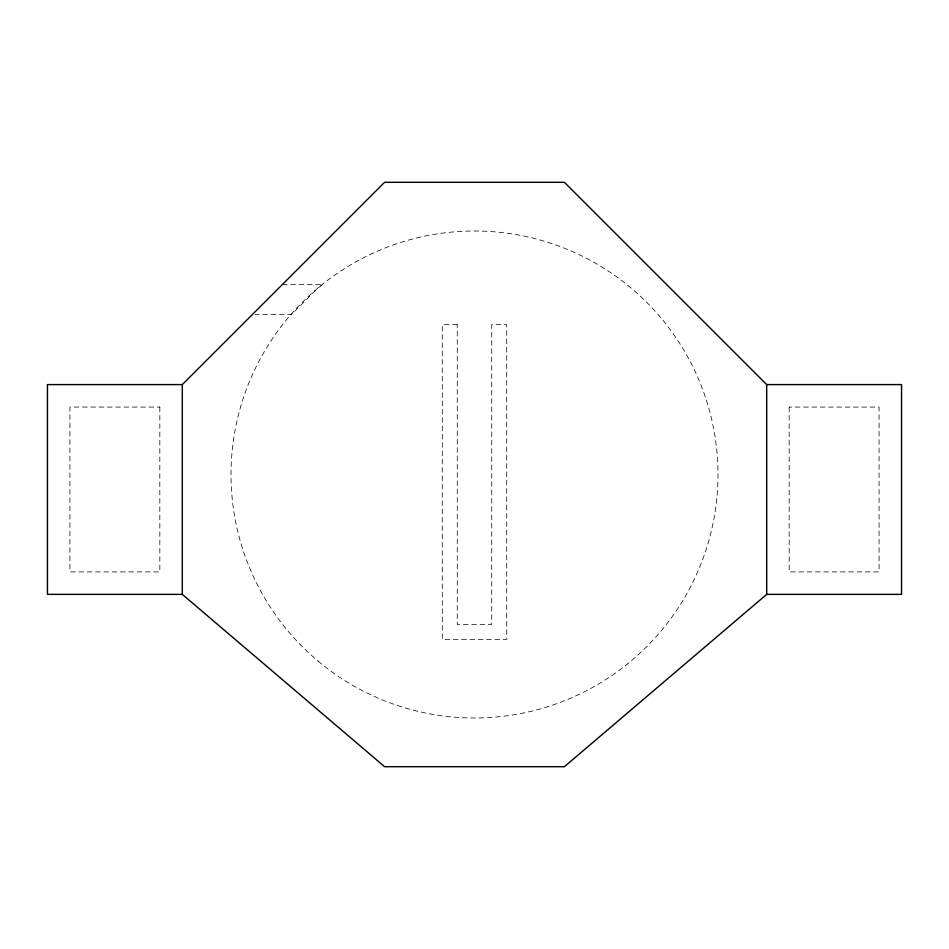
<?xml version="1.0" encoding="UTF-8"?>
<svg xmlns="http://www.w3.org/2000/svg" width="949" height="949" viewBox="0 0 949 949"><rect width="100%" height="100%" fill="white"/><g stroke="black" fill="none" stroke-linecap="round" stroke-linejoin="round"><path stroke-width="0.71" stroke-dasharray="4.75 3.56" d="M282.399 284.498L322.945 284.498L317.986 287.974L291.485 314.475L255.328 314.475M159.835 407.074L159.835 571.903L69.929 571.903L69.929 407.074L159.835 407.074M789.165 407.074L789.165 571.903L879.071 571.903L879.071 407.074L789.165 407.074M457.264 324.653L442.281 324.653L442.281 639.329L506.719 639.329L506.719 324.653L491.736 324.653L491.736 624.347L457.264 624.347L457.264 324.653M317.986 661.026A243.49 243.49 0 0 0 714.289 516.778A243.49 243.49 0 0 0 391.225 245.696A243.49 243.49 0 0 0 317.986 661.026"/><path stroke-width="1.42" d="M182.303 384.594L384.594 182.303L564.406 182.303L766.697 384.594L766.697 594.371L564.406 766.697L384.594 766.697L182.303 594.371L47.45 594.371L47.45 384.594L182.303 384.594L182.303 594.371M766.697 384.594L901.55 384.594L901.55 594.371L766.697 594.371"/></g></svg>
